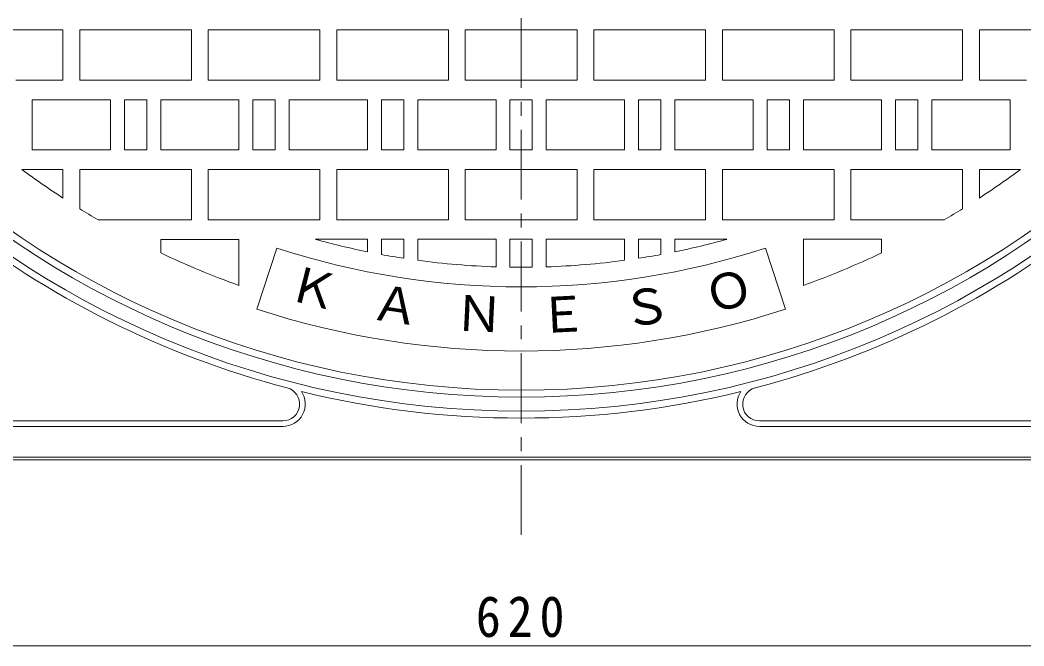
# Model space of a CAD drawing. Units: millimetres, scale not verified. Extents: x -849 to 950, y -677 to 692.
# Drawn here: x -488.9 to -129.7, y -96.9 to 127.2 of the extents above; entities that cross this region are included whole.
import ezdxf
from ezdxf.enums import TextEntityAlignment as Align

# ---------------------------------------------------------------- set-up
doc = ezdxf.new("R2010")
doc.units = ezdxf.units.MM
doc.header["$LTSCALE"] = 5
doc.linetypes.add('CHAIN1', pattern=[8, 5, -1, 1, -1])
for name, color, linetype, lineweight in [('8-1', 2, 'Continuous', 9), ('8-2', 3, 'Continuous', 9), ('8-4', 7, 'Continuous', 9)]:
    doc.layers.add(name, color=color, linetype=linetype, lineweight=lineweight)
doc.layers.add('8-F', color=7, linetype='Continuous')
doc.styles.add('ＭＳ ゴシック', font='')
doc.styles.get('ＭＳ ゴシック').set_extended_font_data('MS Gothic')

msp = doc.modelspace()

# ---------------------------------------------------------------- linework, layer by layer
at = {"layer": '8-1'}
for p, q in [((-580.881, -16.349), (-394.891, -16.349)), ((-38.362, -16.35), (-224.35, -16.349)), ((-580.881, -18.349), (-394.891, -18.35)), ((-38.362, -18.35), (-224.35, -18.35)), ((-24.621, -29.35), (-594.62, -29.349)), ((-594.62, -30.349), (-24.62, -30.35))]:
    msp.add_line(p, q, dxfattribs=at)
for centre, radius, start, end in [((-309.62, 314.65), 327.5, 179.99987, 359.99987), ((-309.62, 314.65), 322.5, 179.99987, 359.99987), ((-309.62, 314.65), 330, 231.49367, 255.29854), ((-309.62, 314.65), 330, 284.70127, 308.50606), ((-394.891, -10.349), 6, 269.99987, 75.29859), ((-394.891, -10.349), 8, 269.99987, 34.3411), ((-309.62, 314.65), 330, 256.20906, 283.79076), ((-224.35, -10.35), 8, 145.65717, 269.99987), ((-224.35, -10.35), 6, 104.70078, 269.99987)]:
    msp.add_arc(centre, radius, start, end, dxfattribs=at)
at = {"layer": '8-2', "linetype": 'CHAIN1'}
msp.add_line((-309.62, -57.142), (-309.62, 686.443), dxfattribs=at)
at = {"layer": '8-2'}
for p, q in [((-473.62, 123.651), (-494.618, 123.651)), ((-473.62, 123.651), (-473.62, 105.651)), ((-427.62, 123.651), (-467.62, 123.651)), ((-427.62, 123.651), (-427.62, 105.651)), ((-381.62, 123.65), (-421.62, 123.651)), ((-381.62, 123.65), (-381.62, 105.651)), ((-335.62, 123.65), (-375.62, 123.65)), ((-335.62, 123.65), (-335.62, 105.651)), ((-329.62, 123.65), (-289.62, 123.65)), ((-329.62, 123.65), (-329.62, 105.651)), ((-289.62, 123.65), (-289.62, 105.651)), ((-283.62, 123.65), (-283.62, 105.651)), ((-283.62, 123.65), (-243.62, 123.65)), ((-237.62, 123.65), (-237.62, 105.651)), ((-237.62, 123.65), (-197.62, 123.65)), ((-191.62, 123.65), (-191.62, 105.651)), ((-191.62, 123.65), (-151.62, 123.65)), ((-151.62, 123.65), (-151.62, 105.651)), ((-145.619, 123.651), (-145.619, 105.651)), ((-145.619, 123.651), (-124.622, 123.651)), ((-490.5, 105.651), (-473.62, 105.651)), ((-329.62, 105.651), (-289.62, 105.651)), ((-151.62, 105.651), (-191.62, 105.651)), ((-128.74, 105.651), (-145.619, 105.651)), ((-456.62, 98.651), (-484.62, 98.651)), ((-484.62, 80.651), (-484.62, 98.651)), ((-456.62, 80.651), (-456.62, 98.651)), ((-451.62, 80.651), (-451.62, 98.651)), ((-451.62, 98.651), (-443.62, 98.651)), ((-443.62, 80.651), (-443.62, 98.651)), ((-438.62, 80.651), (-438.62, 98.651)), ((-410.62, 98.651), (-438.62, 98.651)), ((-410.62, 80.651), (-410.62, 98.651)), ((-405.62, 80.651), (-405.62, 98.651)), ((-405.62, 98.651), (-397.62, 98.651)), ((-397.62, 80.651), (-397.62, 98.651)), ((-392.62, 80.651), (-392.62, 98.651)), ((-364.62, 98.651), (-392.62, 98.651)), ((-364.62, 80.651), (-364.62, 98.651)), ((-359.62, 80.651), (-359.62, 98.651)), ((-359.62, 98.651), (-351.62, 98.651)), ((-351.62, 80.651), (-351.62, 98.651)), ((-346.62, 80.651), (-346.62, 98.651)), ((-318.62, 98.65), (-346.62, 98.651)), ((-318.62, 80.651), (-318.62, 98.65)), ((-313.62, 98.65), (-305.62, 98.65)), ((-313.62, 80.651), (-313.62, 98.65)), ((-305.62, 80.651), (-305.62, 98.65)), ((-300.62, 98.65), (-272.62, 98.65)), ((-300.62, 80.651), (-300.62, 98.65)), ((-272.62, 80.651), (-272.62, 98.65)), ((-267.62, 80.651), (-267.62, 98.65)), ((-259.62, 98.65), (-267.62, 98.65)), ((-259.62, 80.651), (-259.62, 98.65)), ((-254.62, 98.65), (-226.62, 98.65)), ((-254.62, 80.651), (-254.62, 98.65)), ((-226.62, 80.651), (-226.62, 98.65)), ((-221.62, 80.651), (-221.62, 98.65)), ((-213.62, 98.65), (-221.62, 98.65)), ((-213.62, 80.651), (-213.62, 98.65)), ((-208.62, 98.65), (-180.62, 98.65)), ((-208.62, 80.651), (-208.62, 98.65)), ((-180.62, 80.651), (-180.62, 98.65)), ((-175.62, 80.651), (-175.62, 98.65)), ((-167.62, 98.65), (-175.62, 98.65)), ((-167.62, 80.651), (-167.62, 98.65)), ((-162.62, 98.65), (-134.62, 98.65)), ((-162.62, 80.651), (-162.62, 98.65)), ((-134.619, 80.651), (-134.619, 98.651)), ((-456.62, 80.651), (-484.62, 80.651)), ((-451.62, 80.651), (-443.62, 80.651)), ((-410.62, 80.651), (-438.62, 80.651)), ((-405.62, 80.651), (-397.62, 80.651)), ((-364.62, 80.651), (-392.62, 80.651)), ((-359.62, 80.651), (-351.62, 80.651)), ((-318.62, 80.651), (-346.62, 80.651)), ((-313.62, 80.651), (-305.62, 80.651)), ((-300.62, 80.651), (-272.62, 80.651)), ((-259.62, 80.651), (-267.62, 80.651)), ((-254.62, 80.651), (-226.62, 80.651)), ((-213.62, 80.651), (-221.62, 80.651)), ((-208.62, 80.651), (-180.62, 80.651)), ((-167.62, 80.651), (-175.62, 80.651)), ((-162.62, 80.651), (-134.62, 80.651)), ((-473.62, 73.651), (-488.279, 73.651)), ((-473.62, 73.651), (-473.62, 63.445)), ((-427.62, 73.65), (-467.62, 73.65)), ((-467.62, 73.65), (-467.62, 59.629)), ((-427.62, 73.65), (-427.62, 55.651)), ((-381.62, 73.651), (-421.62, 73.65)), ((-381.62, 73.651), (-381.62, 55.651)), ((-335.62, 73.651), (-375.62, 73.651)), ((-335.62, 73.651), (-335.62, 55.651)), ((-329.62, 73.651), (-289.62, 73.651)), ((-329.62, 73.651), (-329.62, 55.651)), ((-289.62, 73.651), (-289.62, 55.651)), ((-283.62, 73.651), (-283.62, 55.651)), ((-283.62, 73.651), (-243.62, 73.651)), ((-237.62, 73.651), (-237.62, 55.651)), ((-237.62, 73.651), (-197.62, 73.651)), ((-191.62, 73.651), (-191.62, 55.651)), ((-191.62, 73.651), (-151.62, 73.651)), ((-151.62, 73.651), (-151.62, 59.629)), ((-145.619, 73.651), (-130.96, 73.651)), ((-145.619, 73.651), (-145.619, 63.445)), ((-461.011, 55.651), (-427.62, 55.651)), ((-329.62, 55.651), (-289.62, 55.651)), ((-158.229, 55.651), (-191.62, 55.651)), ((-410.62, 48.65), (-438.62, 48.65)), ((-438.62, 43.802), (-438.62, 48.65)), ((-410.62, 32.163), (-410.62, 48.65)), ((-364.62, 48.651), (-383.241, 48.651)), ((-364.62, 44.186), (-364.62, 48.651)), ((-359.62, 48.651), (-351.62, 48.651)), ((-359.62, 43.217), (-359.62, 48.651)), ((-351.62, 41.865), (-351.62, 48.651)), ((-318.62, 48.651), (-346.62, 48.651)), ((-346.62, 41.142), (-346.62, 48.651)), ((-318.62, 38.797), (-318.62, 48.651)), ((-313.62, 48.651), (-305.62, 48.651)), ((-313.62, 38.68), (-313.62, 48.651)), ((-305.62, 38.68), (-305.62, 48.651)), ((-300.62, 48.651), (-272.62, 48.651)), ((-300.62, 38.797), (-300.62, 48.651)), ((-272.62, 41.142), (-272.62, 48.651)), ((-259.62, 48.651), (-267.62, 48.651)), ((-267.62, 41.865), (-267.62, 48.651)), ((-259.62, 43.217), (-259.62, 48.651)), ((-254.62, 44.186), (-254.62, 48.651)), ((-254.62, 48.651), (-235.999, 48.651)), ((-208.62, 48.651), (-180.62, 48.651)), ((-208.62, 32.163), (-208.62, 48.651)), ((-180.62, 43.802), (-180.62, 48.651)), ((-397.072, 45.501), (-404.179, 23.627)), ((-222.168, 45.501), (-215.06, 23.627))]:
    msp.add_line(p, q, dxfattribs=at)
for points in [[(-467.62, 123.651), (-467.62, 105.651), (-427.62, 105.651)], [(-421.62, 123.651), (-421.62, 105.651), (-381.62, 105.651)], [(-375.62, 123.65), (-375.62, 105.651), (-335.62, 105.651)], [(-243.62, 123.65), (-243.62, 105.651), (-283.62, 105.651)], [(-197.62, 123.65), (-197.62, 105.651), (-237.62, 105.651)], [(-421.62, 73.65), (-421.62, 55.651), (-381.62, 55.651)], [(-375.62, 73.651), (-375.62, 55.651), (-335.62, 55.651)], [(-243.62, 73.651), (-243.62, 55.651), (-283.62, 55.651)], [(-197.62, 73.651), (-197.62, 55.651), (-237.62, 55.651)]]:
    msp.add_lwpolyline(points, dxfattribs=at)
for radius, start, end in [(320, 180.00003, 0.00003), (300, 233.44944, 236.86127), (300, 303.13873, 306.55056), (300, 238.2195, 239.69275), (300, 300.30724, 301.78049), (276, 254.52946, 258.50539), (276, 281.4946, 285.47052), (300, 244.53246, 250.3261), (283, 251.99998, 288.00002), (276, 259.56267, 261.24709), (276, 278.7529, 280.43732), (300, 289.67389, 295.46753), (276, 262.29587, 268.1313), (276, 271.86868, 277.70412), (276, 269.1696, 270.83038), (306, 251.99997, 288.00003)]:
    msp.add_arc((-309.62, 314.65), radius, start, end, dxfattribs=at)
at = {"layer": '8-4'}
msp.add_line((-619.62, -96.917), (0.38, -96.917), dxfattribs=at)

# ---------------------------------------------------------------- texts
at = {"layer": '8-4', "color": 2, "insert": (-325.87, -93.917), "char_height": 14.66, "attachment_point": 7, "style": 'ＭＳ ゴシック'}
msp.add_mtext('\\T1.27;\\W0.9;620', dxfattribs=at)
at = {"layer": '8-F', "style": 'ＭＳ ゴシック'}
for s, rotation, p in [('Ｋ', 345.833, (-394.793, 23.525)), ('Ｏ', 14.167, (-241.343, 18.175)), ('Ａ', 351.5, (-364.618, 16.375)), ('Ｎ', 357.167, (-333.884, 12.24)), ('Ｓ', 8.5, (-271.944, 13.144)), ('Ｅ', 2.833, (-302.891, 11.159))]:
    msp.add_text(s, height=12.83, rotation=rotation, dxfattribs=at).set_placement(p, align=Align.BOTTOM_LEFT)

doc.saveas('drawing.dxf')
